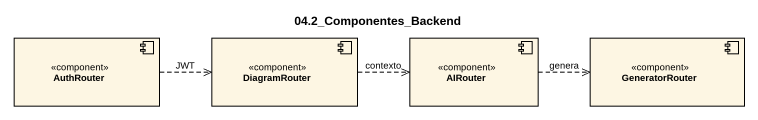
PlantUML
@startuml
title 04.2_Componentes_Backend
component AuthRouter <<component>>
component DiagramRouter <<component>>
component AIRouter <<component>>
component GeneratorRouter <<component>>
AuthRouter .right.> DiagramRouter : JWT
DiagramRouter .right.> AIRouter : contexto
AIRouter .right.> GeneratorRouter : genera
@enduml
